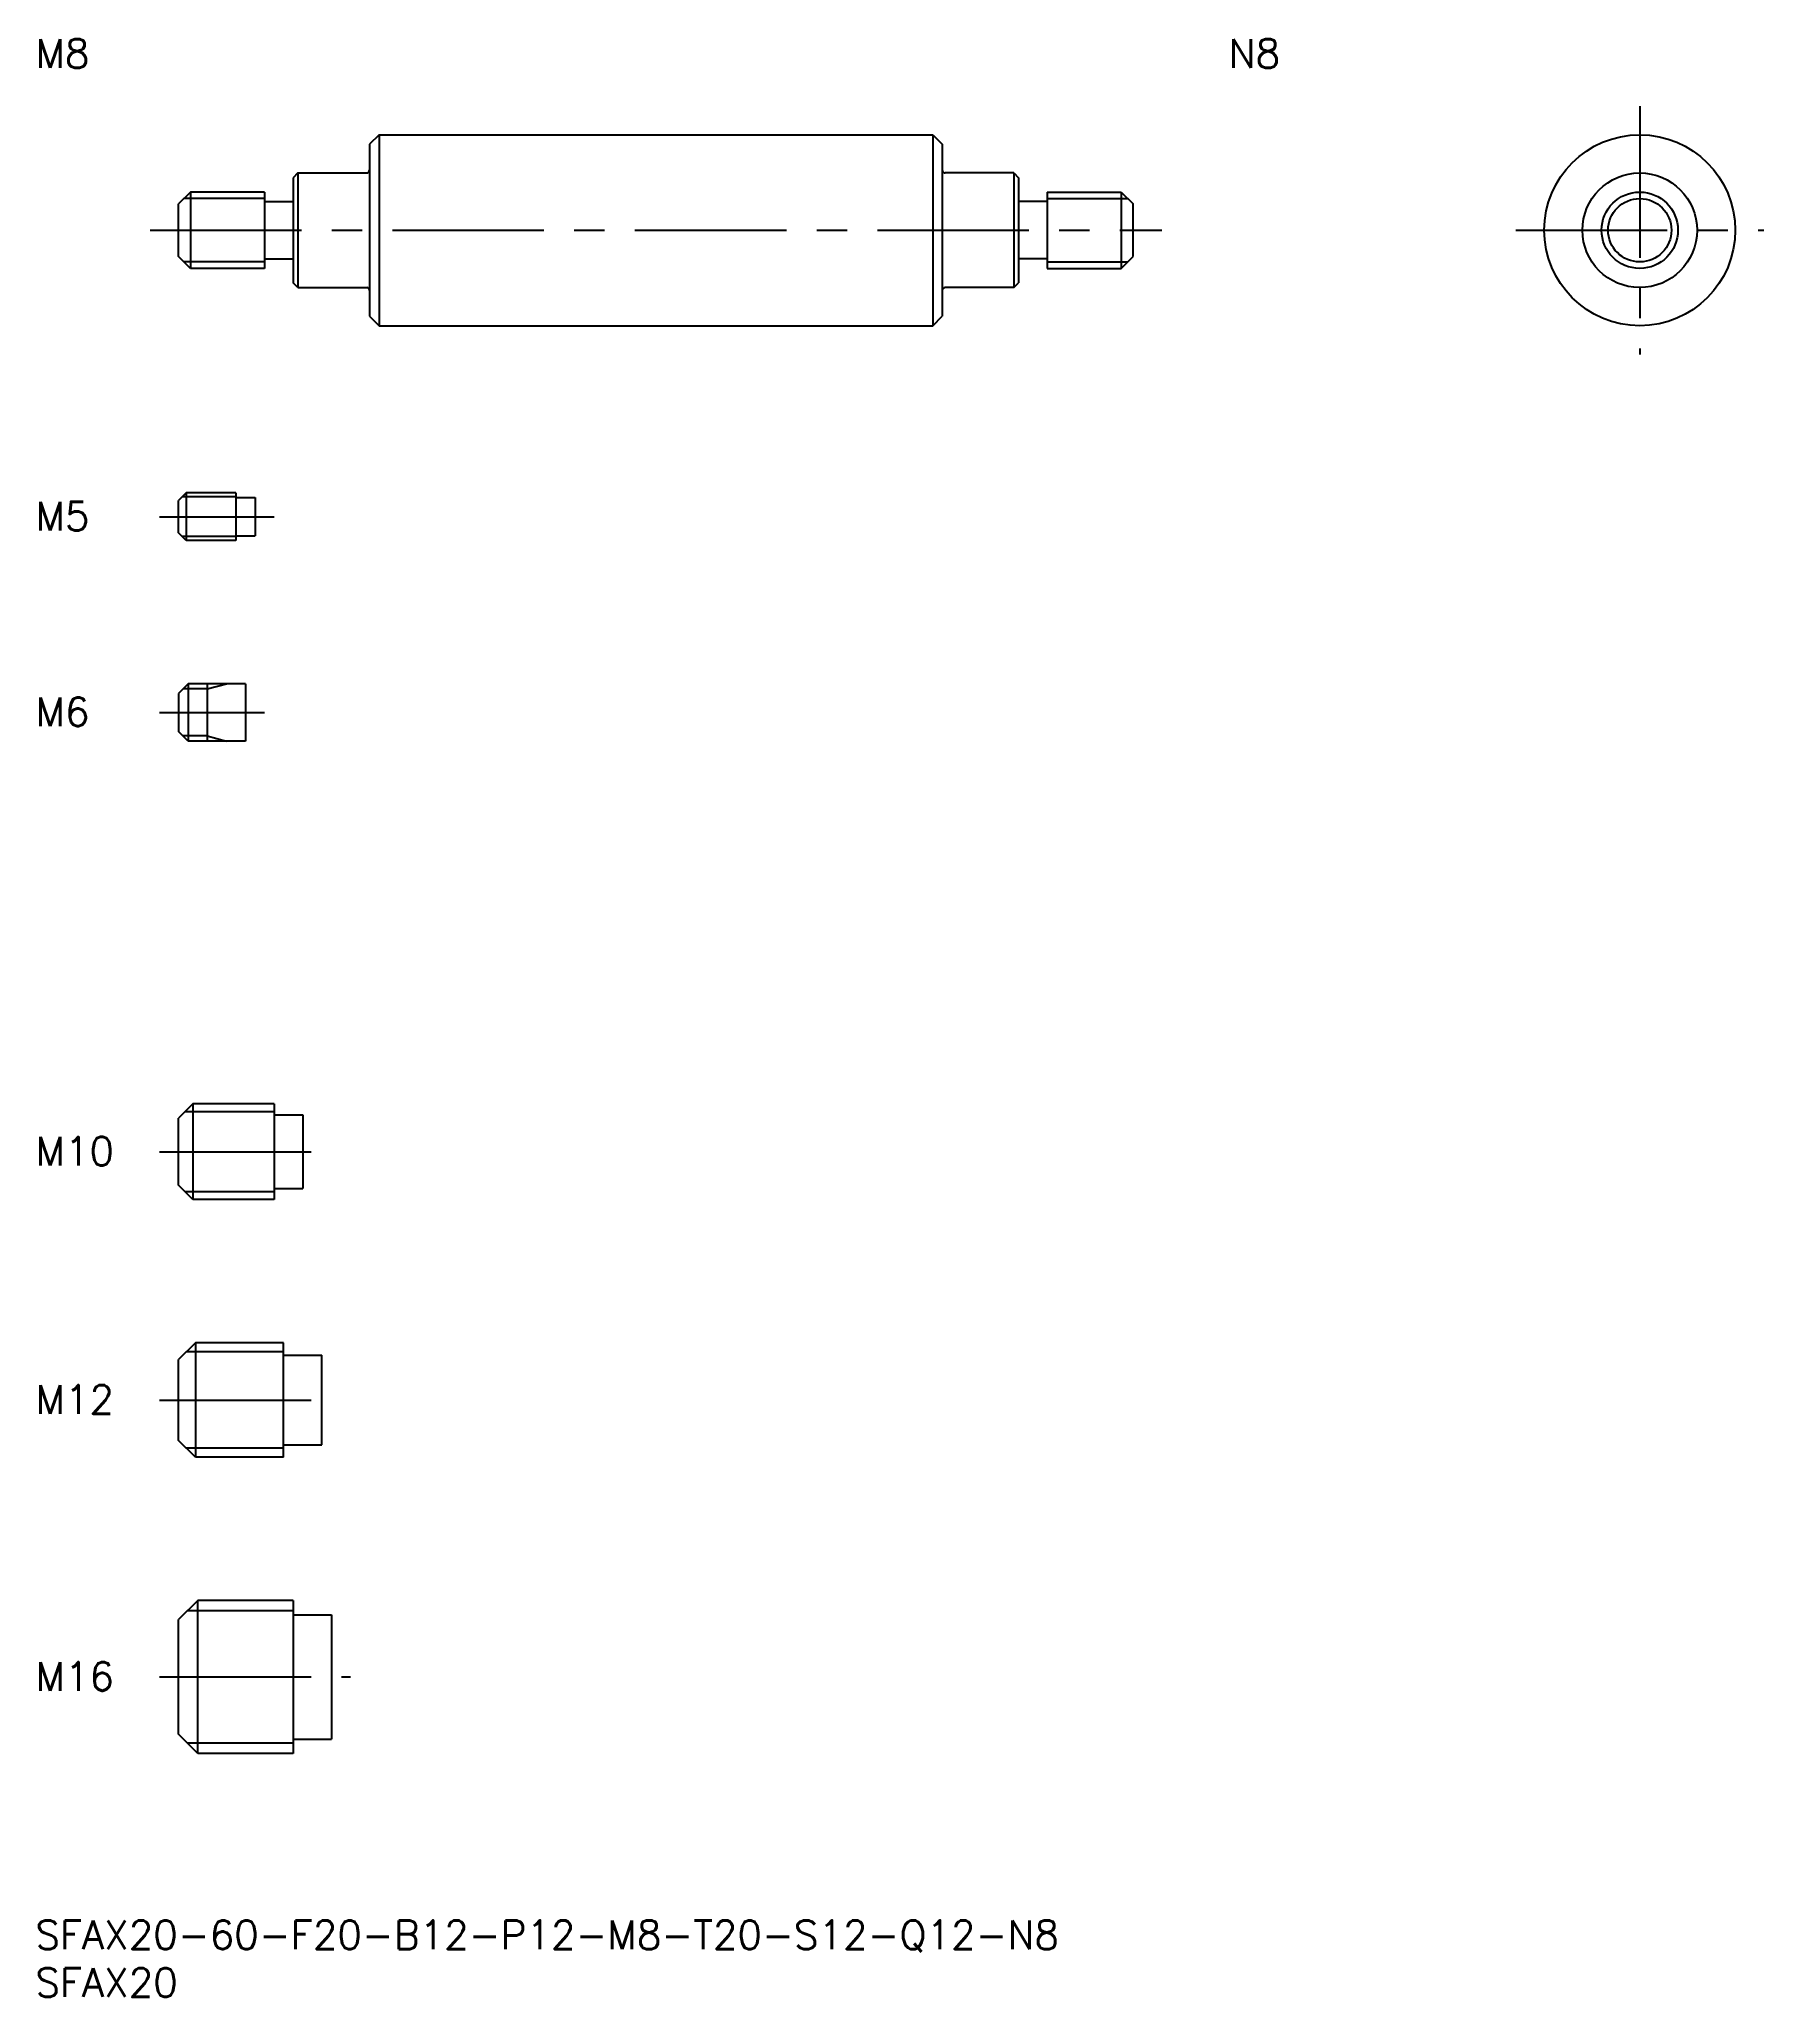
# Model space of a CAD drawing. Extents: x 0 to 181, y -8 to 197.
import ezdxf

# ---------------------------------------------------------------- set-up
doc = ezdxf.new("R2010")
doc.units = 0
doc.header["$LTSCALE"] = 0.5
doc.linetypes.add('CENTER', pattern=[50.8, 31.75, -6.35, 6.35, -6.35])
for name, color, linetype in [('MSM_CENTER', 1, 'CENTER'), ('MSM_CONTINUOUS', 7, 'CONTINUOUS'), ('MSM_NARROW', 5, 'CONTINUOUS'), ('MSM_PART_NUMBER', 7, 'CONTINUOUS')]:
    doc.layers.add(name, color=color, linetype=linetype)
doc.styles.get("Standard").update_dxf_attribs({"font": 'txt.shx', "height": 1, "bigfont": 'bigfont.shx'})

# ---------------------------------------------------------------- blocks, each defined once
blk = doc.blocks.new('*U16')
at = {"layer": 'MSM_PART_NUMBER'}
blk.add_text('SFAX20-60-F20-B12-P12-M8-T20-S12-Q12-N8', height=3, dxfattribs=at).set_placement((0, -3))
blk = doc.blocks.new('*U17')
at = {"layer": 'MSM_PART_NUMBER'}
blk.add_text('SFAX20', height=3, dxfattribs=at).set_placement((0, -8))
blk = doc.blocks.new('*U18')
at = {"layer": 'MSM_PART_NUMBER'}
blk.add_text('M16', height=3, dxfattribs=at).set_placement((0, 24.06))
blk = doc.blocks.new('*U19')
at = {"layer": 'MSM_PART_NUMBER'}
blk.add_text('M12', height=3, dxfattribs=at).set_placement((0, 53.06))
blk = doc.blocks.new('*U20')
at = {"layer": 'MSM_PART_NUMBER'}
blk.add_text('M10', height=3, dxfattribs=at).set_placement((0, 79.06))
blk = doc.blocks.new('*U21')
at = {"layer": 'MSM_PART_NUMBER'}
blk.add_text('M5', height=3, dxfattribs=at).set_placement((0, 145.56))
blk = doc.blocks.new('*U22')
at = {"layer": 'MSM_PART_NUMBER'}
blk.add_text('M8', height=3, dxfattribs=at).set_placement((0, 194.01))
blk = doc.blocks.new('*U23')
at = {"layer": 'MSM_PART_NUMBER'}
blk.add_text('N8', height=3, dxfattribs=at).set_placement((125, 194.01))
blk = doc.blocks.new('*U24')
at = {"layer": 'MSM_PART_NUMBER'}
blk.add_text('M6', height=3, dxfattribs=at).set_placement((0, 125.06))

msp = doc.modelspace()

# ---------------------------------------------------------------- linework, layer by layer
at = {"layer": 'MSM_CENTER'}
for p, q in [((168.07, 190), (168.07, 164)), ((12, 177), (118, 177)), ((155.07, 177), (181.07, 177)), ((13, 147), (25, 147)), ((13, 126.5), (24, 126.5)), ((13, 80.5), (30, 80.5)), ((13, 54.5), (32, 54.5)), ((13, 25.5), (33, 25.5))]:
    msp.add_line(p, q, dxfattribs=at)
at = {"layer": 'MSM_CONTINUOUS'}
for p, q in [((36, 187), (35, 186)), ((36, 187), (94, 187)), ((36, 187), (36, 167)), ((94, 187), (94, 167)), ((94, 187), (95, 186)), ((35, 186), (35, 168)), ((95, 186), (95, 168)), ((27.5, 183), (27, 182.5)), ((27, 182.5), (27, 171.5)), ((27.5, 183), (27.5, 171)), ((27.5, 183), (34.7, 183)), ((102.5, 183), (95.3, 183)), ((102.5, 183), (102.5, 171)), ((102.5, 183), (103, 182.5)), ((103, 182.5), (103, 171.5)), ((16.25, 181), (15, 179.75)), ((24, 181), (16.25, 181)), ((16.25, 181), (16.25, 173)), ((24, 181), (24, 173)), ((106, 181), (113.75, 181)), ((106, 181), (106, 173)), ((113.75, 181), (115, 179.75)), ((113.75, 181), (113.75, 173)), ((15, 174.25), (15, 179.75)), ((24, 180), (27, 180)), ((106, 180), (103, 180)), ((115, 174.25), (115, 179.75)), ((95, 177), (95, 177)), ((16.25, 173), (15, 174.25)), ((24, 173), (16.25, 173)), ((24, 174), (27, 174)), ((106, 174), (103, 174)), ((106, 173), (113.75, 173)), ((113.75, 173), (115, 174.25)), ((27.5, 171), (27, 171.5)), ((27.5, 171), (34.7, 171)), ((102.5, 171), (95.3, 171)), ((102.5, 171), (103, 171.5)), ((35, 168), (36, 167)), ((36, 167), (94, 167)), ((94, 167), (95, 168)), ((15.8, 149.5), (15, 148.7)), ((15, 145.3), (15, 148.7)), ((21, 149.5), (15.8, 149.5)), ((15.8, 149.5), (15.8, 144.5)), ((21, 149.5), (21, 144.5)), ((21, 149), (23, 149)), ((23, 149), (23, 145)), ((15.8, 144.5), (15, 145.3)), ((21, 144.5), (15.8, 144.5)), ((21, 145), (23, 145)), ((16, 129.5), (15, 128.5)), ((22, 129.5), (16, 129.5)), ((16, 129.5), (16, 123.5)), ((18, 129.5), (18, 123.5)), ((22, 129.5), (22, 123.5)), ((15, 128.5), (15, 124.5)), ((16, 123.5), (15, 124.5)), ((22, 123.5), (16, 123.5)), ((16.5, 85.5), (15, 84)), ((25, 85.5), (16.5, 85.5)), ((16.5, 85.5), (16.5, 75.5)), ((25, 85.5), (25, 75.5)), ((25, 84.35), (28, 84.35)), ((28, 84.35), (28, 76.65)), ((15, 77), (15, 84)), ((16.5, 75.5), (15, 77)), ((25, 76.65), (28, 76.65)), ((25, 75.5), (16.5, 75.5)), ((16.75, 60.5), (15, 58.75)), ((26, 60.5), (16.75, 60.5)), ((16.75, 60.5), (16.75, 48.5)), ((26, 48.5), (26, 60.5)), ((15, 50.25), (15, 58.75)), ((26, 59.2), (30, 59.2)), ((30, 49.8), (30, 59.2)), ((16.75, 48.5), (15, 50.25)), ((26, 49.8), (30, 49.8)), ((26, 48.5), (16.75, 48.5)), ((17, 33.5), (15, 31.5)), ((27, 33.5), (17, 33.5)), ((17, 17.5), (17, 33.5)), ((27, 33.5), (27, 17.5)), ((15, 19.5), (15, 31.5)), ((27, 32), (31, 32)), ((31, 32), (31, 19)), ((17, 17.5), (15, 19.5)), ((27, 19), (31, 19)), ((27, 17.5), (17, 17.5))]:
    msp.add_line(p, q, dxfattribs=at)
for radius in [10, 6, 4]:
    msp.add_circle((168.07, 177), radius, dxfattribs=at)
for centre, start, end in [((34.7, 183.3), 270, 0), ((95.3, 183.3), 180, 270), ((34.7, 170.7), 0, 90), ((95.3, 170.7), 90, 180)]:
    msp.add_arc(centre, 0.3, start, end, dxfattribs=at)
at = {"layer": 'MSM_NARROW'}
for p, q in [((24, 180.32), (15.57, 180.32)), ((106, 180.32), (114.43, 180.32)), ((24, 173.68), (15.57, 173.68)), ((106, 173.68), (114.43, 173.68)), ((21, 149.07), (15.37, 149.07)), ((21, 144.93), (15.37, 144.93)), ((18, 128.96), (20, 129.5)), ((18, 128.96), (15.46, 128.96)), ((18, 124.04), (15.46, 124.04)), ((18, 124.04), (20, 123.5)), ((25, 84.69), (15.69, 84.69)), ((25, 76.31), (15.69, 76.31)), ((26, 59.55), (15.8, 59.55)), ((26, 49.45), (15.8, 49.45)), ((27, 32.42), (15.92, 32.42)), ((27, 18.58), (15.92, 18.58))]:
    msp.add_line(p, q, dxfattribs=at)
msp.add_circle((168.07, 177), 3.32, dxfattribs=at)

# ---------------------------------------------------------------- block references
at = {"layer": 'MSM_CONTINUOUS'}
for name in ['*U22', '*U23', '*U21', '*U24', '*U20', '*U19', '*U18', '*U16', '*U17']:
    msp.add_blockref(name, (0, 0), dxfattribs=at)

doc.saveas('drawing.dxf')
